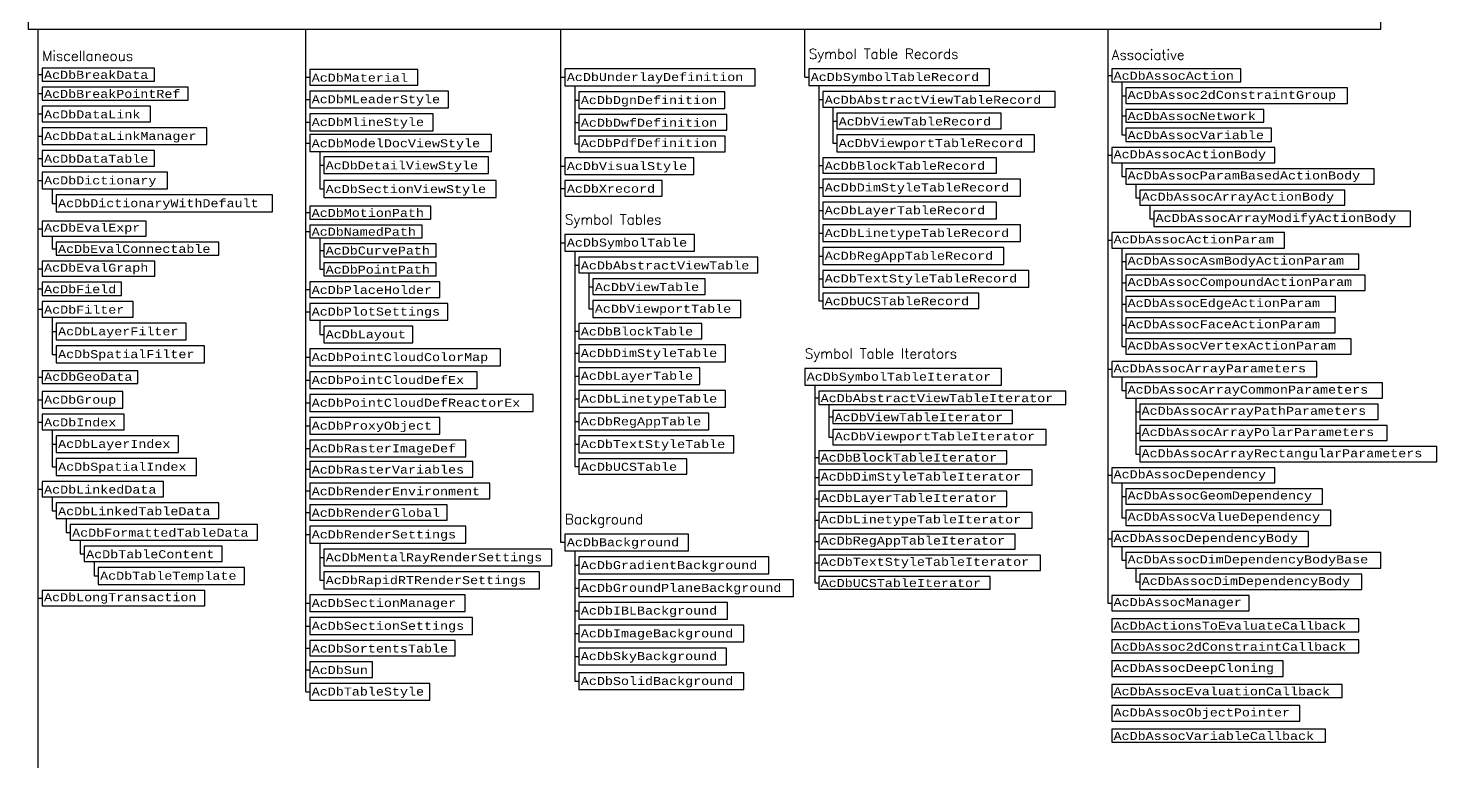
# Model space of a CAD drawing. Header units: inches. Extents: x 349 to 921, y -346 to 10.
# Drawn here: x 351.3 to 421.7, y -88.7 to -52 of the extents above; entities that cross this region are included whole.
import ezdxf

# ---------------------------------------------------------------- set-up
doc = ezdxf.new("R2010")
doc.units = ezdxf.units.IN
doc.header["$MEASUREMENT"] = 0
for name, color, linetype in [('ObjectARX 2009 Unmanaged classes w .NET Wrappers', 3, 'Continuous'), ('ObjectARX 2010 Unmanaged classes', 7, 'Continuous'), ('ObjectARX 2010 Unmanaged classes w .NET Wrappers', 3, 'Continuous'), ('Unmanaged classes', 7, 'Continuous'), ('Unmanaged classes w .NET Wrappers', 3, 'Continuous')]:
    doc.layers.add(name, color=color, linetype=linetype)
doc.styles.add('Categories', font='romanc.shx', dxfattribs={"height": 0.5})
doc.styles.get("Standard").update_dxf_attribs({"font": 'cour.ttf'})
doc.styles.add('Unmanaged', font='cour.ttf', dxfattribs={"height": 0.2})

msp = doc.modelspace()

# ---------------------------------------------------------------- linework, layer by layer
for p, q in [((351.8, -91.635), (351.8, -52.09)), ((365.175, -85.223), (365.175, -52.09)), ((377.926, -77.759), (377.926, -52.09)), ((390.115, -54.491), (390.115, -52.09)), ((405.255, -52.09), (405.255, -80.791)), ((351.8, -54.361), (352, -54.361)), ((365.175, -54.495), (365.375, -54.495)), ((377.926, -54.491), (378.126, -54.491)), ((378.626, -54.913), (378.626, -57.827)), ((390.115, -54.491), (390.315, -54.491)), ((390.815, -54.909), (390.815, -65.672)), ((405.255, -54.401), (405.455, -54.401)), ((405.955, -54.728), (405.955, -57.371)), ((351.8, -55.308), (352, -55.308)), ((365.175, -55.604), (365.375, -55.604)), ((390.815, -55.6), (391.015, -55.6)), ((405.955, -55.416), (406.155, -55.416)), ((378.626, -55.634), (378.826, -55.634)), ((391.515, -55.992), (391.515, -57.795)), ((351.8, -56.327), (352, -56.327)), ((365.175, -56.743), (365.375, -56.743)), ((378.626, -56.747), (378.826, -56.747)), ((391.515, -56.683), (391.715, -56.683)), ((405.955, -56.424), (406.155, -56.424)), ((351.8, -57.44), (352, -57.44)), ((405.955, -57.371), (406.155, -57.371)), ((365.175, -57.785), (365.375, -57.785)), ((365.875, -58.206), (365.875, -60.076)), ((378.626, -57.827), (378.826, -57.827)), ((378.626, -57.827), (378.826, -57.827)), ((391.515, -57.795), (391.715, -57.795)), ((405.255, -58.386), (405.455, -58.386)), ((351.8, -58.548), (352, -58.548)), ((365.875, -58.888), (366.075, -58.888)), ((377.926, -58.941), (378.126, -58.941)), ((390.815, -58.904), (391.015, -58.904)), ((405.955, -58.774), (405.955, -59.455)), ((351.8, -59.657), (352, -59.657)), ((405.955, -59.455), (406.155, -59.455)), ((406.655, -59.835), (406.655, -60.516)), ((352.5, -60.079), (352.5, -60.8)), ((365.875, -60.076), (366.075, -60.076)), ((377.926, -60.05), (378.126, -60.05)), ((390.815, -60.013), (391.015, -60.013)), ((406.655, -60.516), (406.855, -60.516)), ((352.5, -60.8), (352.7, -60.8)), ((390.815, -61.152), (391.015, -61.152)), ((407.355, -60.896), (407.355, -61.577)), ((365.175, -61.26), (365.375, -61.26)), ((407.355, -61.577), (407.555, -61.577)), ((351.8, -62.065), (352, -62.065)), ((352.5, -62.446), (352.5, -63.066)), ((365.175, -62.208), (365.375, -62.208)), ((365.875, -62.528), (365.875, -64.096)), ((390.815, -62.292), (391.015, -62.292)), ((405.255, -62.645), (405.455, -62.645)), ((352.5, -63.066), (352.7, -63.066)), ((365.875, -63.148), (366.075, -63.148)), ((377.926, -62.774), (378.126, -62.774)), ((378.626, -63.191), (378.626, -73.954)), ((405.955, -63.033), (405.955, -67.957)), ((351.8, -64.066), (352, -64.066)), ((378.626, -63.883), (378.826, -63.883)), ((390.815, -63.431), (391.015, -63.431)), ((405.955, -63.713), (406.155, -63.713)), ((365.875, -64.096), (366.075, -64.096)), ((379.326, -64.274), (379.326, -66.078)), ((390.815, -64.566), (391.015, -64.566)), ((351.8, -65.074), (352, -65.074)), ((365.175, -65.111), (365.375, -65.111)), ((379.326, -64.965), (379.526, -64.965)), ((405.955, -64.774), (406.155, -64.774)), ((351.8, -66.093), (352, -66.093)), ((379.326, -66.078), (379.526, -66.078)), ((390.815, -65.672), (391.015, -65.672)), ((405.955, -65.835), (406.155, -65.835)), ((352.5, -66.484), (352.5, -68.348)), ((365.175, -66.22), (365.375, -66.22)), ((365.875, -66.641), (365.875, -67.359)), ((352.5, -67.205), (352.7, -67.205)), ((365.875, -67.359), (366.075, -67.359)), ((378.626, -67.187), (378.826, -67.187)), ((405.955, -66.896), (406.155, -66.896)), ((405.955, -67.957), (406.155, -67.957)), ((352.5, -68.348), (352.7, -68.348)), ((365.175, -68.494), (365.375, -68.494)), ((378.626, -68.295), (378.826, -68.295)), ((351.8, -69.49), (352, -69.49)), ((365.175, -69.637), (365.375, -69.637)), ((378.626, -69.435), (378.826, -69.435)), ((405.255, -69.094), (405.455, -69.094)), ((405.955, -69.481), (405.955, -70.162)), ((390.615, -69.895), (390.615, -79.774)), ((405.955, -70.162), (406.155, -70.162)), ((351.8, -70.628), (352, -70.628)), ((365.175, -70.78), (365.375, -70.78)), ((378.626, -70.574), (378.826, -70.574)), ((390.615, -70.522), (390.815, -70.522)), ((391.315, -70.85), (391.315, -72.492)), ((406.655, -70.542), (406.655, -73.345)), ((351.8, -71.733), (352, -71.733)), ((378.626, -71.713), (378.826, -71.713)), ((391.315, -71.477), (391.515, -71.477)), ((406.655, -71.223), (406.855, -71.223)), ((352.5, -72.121), (352.5, -73.978)), ((365.175, -71.922), (365.375, -71.922)), ((391.315, -72.492), (391.515, -72.492)), ((406.655, -72.284), (406.855, -72.284)), ((352.5, -72.838), (352.7, -72.838)), ((365.175, -73.062), (365.375, -73.062)), ((378.626, -72.848), (378.826, -72.848)), ((390.615, -73.5), (390.815, -73.5)), ((406.655, -73.345), (406.855, -73.345)), ((352.5, -73.978), (352.7, -73.978)), ((365.175, -74.092), (365.375, -74.092)), ((378.626, -73.954), (378.826, -73.954)), ((390.615, -74.508), (390.815, -74.508)), ((405.255, -74.396), (405.455, -74.396)), ((351.8, -75.09), (352, -75.09)), ((365.175, -75.175), (365.375, -75.175)), ((405.955, -74.777), (405.955, -76.518)), ((352.5, -75.481), (352.5, -76.173)), ((390.615, -75.576), (390.815, -75.576)), ((405.955, -75.457), (406.155, -75.457)), ((352.5, -76.173), (352.7, -76.173)), ((353.2, -76.564), (353.2, -77.251)), ((365.175, -76.254), (365.375, -76.254)), ((390.615, -76.644), (390.815, -76.644)), ((405.955, -76.518), (406.155, -76.518)), ((353.2, -77.251), (353.4, -77.251)), ((365.175, -77.363), (365.375, -77.363)), ((353.9, -77.639), (353.9, -78.327)), ((365.875, -77.784), (365.875, -79.648)), ((378.126, -77.759), (377.926, -77.759)), ((390.615, -77.712), (390.815, -77.712)), ((405.255, -77.579), (405.455, -77.579)), ((405.955, -77.96), (405.955, -78.648)), ((353.9, -78.327), (354.1, -78.327)), ((354.6, -78.714), (354.6, -79.432)), ((365.875, -78.505), (366.075, -78.505)), ((378.626, -78.177), (378.626, -84.691)), ((390.615, -78.773), (390.815, -78.773)), ((405.955, -78.648), (406.155, -78.648)), ((354.6, -79.432), (354.8, -79.432)), ((378.626, -78.898), (378.826, -78.898)), ((406.655, -79.035), (406.655, -79.723)), ((365.875, -79.648), (366.075, -79.648)), ((378.626, -80.038), (378.826, -80.038)), ((390.615, -79.774), (390.815, -79.774)), ((406.659, -79.723), (406.859, -79.723)), ((406.659, -79.723), (406.859, -79.723)), ((351.8, -80.537), (352, -80.537)), ((365.175, -80.791), (365.375, -80.791)), ((405.255, -80.791), (405.455, -80.791)), ((378.626, -81.173), (378.826, -81.173)), ((365.175, -81.934), (365.375, -81.934)), ((378.626, -82.312), (378.826, -82.312)), ((365.175, -83.042), (365.375, -83.042)), ((378.626, -83.451), (378.826, -83.451)), ((365.175, -84.118), (365.375, -84.118)), ((378.626, -84.691), (378.826, -84.691)), ((365.175, -85.223), (365.375, -85.223))]:
    msp.add_line(p, q)
for points in [[(351.3, -51.247), (351.3, -52.09), (418.9, -52.09), (418.9, -51.247)], [(352, -54.041), (352, -54.681), (357.616, -54.681), (357.616, -54.041)], [(365.375, -54.104), (365.375, -54.886), (370.769, -54.886), (370.769, -54.104)], [(378.126, -54.07), (378.126, -54.913), (387.641, -54.913), (387.641, -54.07)], [(390.315, -54.074), (390.315, -54.909), (399.355, -54.909), (399.355, -54.074)], [(405.455, -54.074), (405.455, -54.728), (411.912, -54.728), (411.912, -54.074)], [(352, -54.981), (352, -55.636), (359.298, -55.636), (359.298, -54.981)], [(365.375, -55.186), (365.375, -56.022), (372.3, -56.022), (372.3, -55.186)], [(378.826, -55.213), (378.826, -56.055), (386.124, -56.055), (386.124, -55.215)], [(391.015, -55.209), (391.015, -55.992), (402.637, -55.992), (402.637, -55.209)], [(406.155, -55.028), (406.155, -55.804), (417.233, -55.804), (417.233, -55.028)], [(352, -55.936), (352, -56.718), (357.415, -56.718), (357.415, -55.936)], [(365.375, -56.322), (365.375, -57.164), (371.544, -57.164), (371.544, -56.322)], [(391.715, -56.292), (391.715, -57.074), (399.927, -57.074), (399.927, -56.292)], [(406.155, -56.104), (406.155, -56.744), (413.052, -56.744), (413.052, -56.104)], [(352, -57.018), (352, -57.861), (360.227, -57.861), (360.227, -57.018)], [(378.826, -56.355), (378.826, -57.138), (386.224, -57.138), (386.224, -56.355)], [(365.375, -57.363), (365.375, -58.206), (374.456, -58.206), (374.456, -57.363)], [(378.826, -57.438), (378.826, -58.215), (386.13, -58.215), (386.13, -57.438)], [(391.715, -57.374), (391.715, -58.217), (401.597, -58.217), (401.597, -57.374)], [(406.155, -57.044), (406.155, -57.699), (413.438, -57.699), (413.438, -57.044)], [(352, -58.161), (352, -58.936), (357.608, -58.936), (357.608, -58.161)], [(405.455, -57.999), (405.455, -58.774), (413.614, -58.774), (413.614, -57.999)], [(366.075, -58.467), (366.075, -59.309), (374.301, -59.309), (374.301, -58.467)], [(378.126, -58.52), (378.126, -59.362), (384.574, -59.362), (384.574, -58.52)], [(391.015, -58.517), (391.015, -59.292), (399.701, -59.292), (399.701, -58.517)], [(406.155, -59.074), (406.155, -59.835), (418.576, -59.835), (418.576, -59.074)], [(352, -59.236), (352, -60.079), (358.256, -60.079), (358.256, -59.236)], [(366.075, -59.654), (366.075, -60.497), (374.683, -60.497), (374.683, -59.654)], [(378.126, -59.662), (378.126, -60.438), (382.982, -60.438), (382.982, -59.662)], [(391.015, -59.592), (391.015, -60.435), (400.897, -60.435), (400.897, -59.592)], [(352.7, -60.379), (352.7, -61.222), (363.506, -61.222), (363.506, -60.379)], [(406.855, -60.135), (406.855, -60.896), (417.115, -60.896), (417.115, -60.135)], [(365.375, -60.933), (365.375, -61.588), (371.419, -61.588), (371.419, -60.933)], [(391.015, -60.735), (391.015, -61.57), (399.701, -61.57), (399.701, -60.735)], [(407.555, -61.196), (407.555, -61.957), (420.396, -61.957), (420.396, -61.196)], [(352, -61.685), (352, -62.446), (357.197, -62.446), (357.197, -61.685)], [(365.375, -61.888), (365.375, -62.528), (370.999, -62.528), (370.999, -61.888)], [(391.015, -61.87), (391.015, -62.713), (400.897, -62.713), (400.897, -61.87)], [(378.126, -62.356), (378.126, -63.191), (384.595, -63.191), (384.595, -62.356)], [(405.455, -62.257), (405.455, -63.033), (414.095, -63.033), (414.095, -62.257)], [(352.7, -62.746), (352.7, -63.386), (360.823, -63.386), (360.823, -62.746)], [(366.075, -62.828), (366.075, -63.468), (371.699, -63.468), (371.699, -62.828)], [(391.015, -63.013), (391.015, -63.848), (400.068, -63.848), (400.068, -63.013)], [(406.155, -63.333), (406.155, -64.094), (417.804, -64.094), (417.804, -63.333)], [(352, -63.686), (352, -64.447), (357.624, -64.447), (357.624, -63.686)], [(366.075, -63.768), (366.075, -64.423), (371.699, -64.423), (371.699, -63.768)], [(378.826, -63.491), (378.826, -64.274), (387.771, -64.274), (387.771, -63.491)], [(352, -64.747), (352, -65.402), (355.964, -65.402), (355.964, -64.747)], [(365.375, -64.723), (365.375, -65.498), (371.875, -65.498), (371.875, -64.723)], [(379.526, -64.574), (379.526, -65.356), (385.134, -65.356), (385.134, -64.574)], [(391.015, -64.148), (391.015, -64.984), (401.306, -64.984), (401.306, -64.148)], [(406.155, -64.394), (406.155, -65.155), (418.13, -65.155), (418.13, -64.394)], [(391.015, -65.284), (391.015, -66.059), (398.809, -66.059), (398.809, -65.284)], [(406.155, -65.455), (406.155, -66.216), (416.646, -66.216), (416.646, -65.455)], [(352, -65.702), (352, -66.484), (356.55, -66.484), (356.55, -65.702)], [(365.375, -65.798), (365.375, -66.641), (372.281, -66.641), (372.281, -65.798)], [(379.526, -65.656), (379.526, -66.499), (386.911, -66.499), (386.911, -65.656)], [(352.7, -66.784), (352.7, -67.627), (359.196, -67.627), (359.196, -66.784)], [(378.826, -66.799), (378.826, -67.574), (384.971, -67.574), (384.971, -66.799)], [(406.155, -66.516), (406.155, -67.277), (416.623, -67.277), (416.623, -66.516)], [(366.075, -66.941), (366.075, -67.776), (370.53, -67.776), (370.53, -66.941)], [(406.155, -67.577), (406.155, -68.338), (417.419, -68.338), (417.419, -67.577)], [(352.7, -67.927), (352.7, -68.77), (360.109, -68.77), (360.109, -67.927)], [(365.375, -68.073), (365.375, -68.916), (374.91, -68.916), (374.91, -68.073)], [(378.826, -67.874), (378.826, -68.717), (386.16, -68.717), (386.16, -67.874)], [(405.455, -68.706), (405.455, -69.481), (415.701, -69.481), (415.701, -68.706)], [(352, -69.17), (352, -69.81), (356.775, -69.81), (356.775, -69.17)], [(365.375, -69.216), (365.375, -70.058), (373.743, -70.058), (373.743, -69.216)], [(378.826, -69.017), (378.826, -69.852), (384.874, -69.852), (384.874, -69.017)], [(390.115, -69.059), (390.115, -69.895), (399.941, -69.895), (399.941, -69.059)], [(352, -70.21), (352, -71.045), (356.032, -71.045), (356.032, -70.21)], [(365.375, -70.358), (365.375, -71.201), (376.538, -71.201), (376.538, -70.358)], [(378.826, -70.152), (378.826, -70.995), (386.16, -70.995), (386.16, -70.152)], [(390.815, -70.195), (390.815, -70.85), (403.155, -70.85), (403.155, -70.195)], [(406.155, -69.781), (406.155, -70.542), (418.987, -70.542), (418.987, -69.781)], [(406.855, -70.842), (406.855, -71.603), (418.78, -71.603), (418.78, -70.842)], [(352, -71.345), (352, -72.121), (356.102, -72.121), (356.102, -71.345)], [(365.375, -71.501), (365.375, -72.344), (371.875, -72.344), (371.875, -71.501)], [(378.826, -71.295), (378.826, -72.131), (385.313, -72.131), (385.313, -71.295)], [(391.515, -71.15), (391.515, -71.804), (400.493, -71.804), (400.493, -71.15)], [(352.7, -72.421), (352.7, -73.256), (358.821, -73.256), (358.821, -72.421)], [(378.826, -72.431), (378.826, -73.266), (386.568, -73.266), (386.568, -72.431)], [(391.515, -72.104), (391.515, -72.88), (402.174, -72.88), (402.174, -72.104)], [(406.855, -71.903), (406.855, -72.664), (419.223, -72.664), (419.223, -71.903)], [(365.375, -72.644), (365.375, -73.479), (373.166, -73.479), (373.166, -72.644)], [(390.815, -73.18), (390.815, -73.82), (400.213, -73.82), (400.213, -73.18)], [(406.855, -72.964), (406.855, -73.725), (421.705, -73.725), (421.705, -72.964)], [(352.7, -73.556), (352.7, -74.399), (359.71, -74.399), (359.71, -73.556)], [(365.375, -73.701), (365.375, -74.484), (373.516, -74.484), (373.516, -73.701)], [(378.826, -73.566), (378.826, -74.341), (384.224, -74.341), (384.224, -73.566)], [(390.815, -74.12), (390.815, -74.895), (401.474, -74.895), (401.474, -74.12)], [(405.455, -74.016), (405.455, -74.777), (413.614, -74.777), (413.614, -74.016)], [(352, -74.699), (352, -75.481), (358.069, -75.481), (358.069, -74.699)], [(365.375, -74.784), (365.375, -75.566), (374.372, -75.566), (374.372, -74.784)], [(390.815, -75.195), (390.815, -75.956), (400.213, -75.956), (400.213, -75.195)], [(406.155, -75.077), (406.155, -75.838), (415.995, -75.838), (415.995, -75.077)], [(352.7, -75.781), (352.7, -76.564), (360.83, -76.564), (360.83, -75.781)], [(365.375, -75.866), (365.375, -76.641), (372.249, -76.641), (372.249, -75.866)], [(390.815, -76.256), (390.815, -77.032), (401.474, -77.032), (401.474, -76.256)], [(406.155, -76.138), (406.155, -76.899), (416.415, -76.899), (416.415, -76.138)], [(353.4, -76.864), (353.4, -77.639), (362.768, -77.639), (362.768, -76.864)], [(365.375, -76.941), (365.375, -77.784), (373.18, -77.784), (373.18, -76.941)], [(378.126, -77.341), (378.126, -78.177), (384.304, -78.177), (384.304, -77.341)], [(390.815, -77.332), (390.815, -78.093), (400.634, -78.093), (400.634, -77.332)], [(405.455, -77.199), (405.455, -77.96), (415.295, -77.96), (415.295, -77.199)], [(354.1, -77.939), (354.1, -78.714), (360.994, -78.714), (360.994, -77.939)], [(366.075, -78.084), (366.075, -78.927), (377.477, -78.927), (377.477, -78.084)], [(378.826, -78.477), (378.826, -79.32), (388.311, -79.32), (388.311, -78.477)], [(390.815, -78.393), (390.815, -79.154), (401.894, -79.154), (401.894, -78.393)], [(406.155, -78.26), (406.155, -79.035), (418.9, -79.035), (418.9, -78.26)], [(354.8, -79.014), (354.8, -79.85), (362.111, -79.85), (362.111, -79.014)], [(366.075, -79.227), (366.075, -80.069), (376.853, -80.069), (376.853, -79.227)], [(390.815, -79.454), (390.815, -80.094), (399.373, -80.094), (399.373, -79.454)], [(406.859, -79.335), (406.859, -80.111), (417.96, -80.111), (417.96, -79.335)], [(406.859, -79.335), (406.859, -80.111), (417.96, -80.111), (417.96, -79.335)], [(352, -80.15), (352, -80.925), (360.137, -80.925), (360.137, -80.15)], [(378.826, -79.62), (378.826, -80.455), (389.549, -80.455), (389.549, -79.62)], [(365.375, -80.369), (365.375, -81.212), (373.143, -81.212), (373.143, -80.369)], [(378.826, -80.755), (378.826, -81.591), (386.246, -81.591), (386.246, -80.755)], [(405.455, -80.411), (405.455, -81.172), (412.333, -81.172), (412.333, -80.411)], [(365.375, -81.512), (365.375, -82.355), (373.506, -82.355), (373.506, -81.512)], [(405.455, -81.572), (405.455, -82.226), (417.814, -82.226), (417.814, -81.572)], [(378.826, -81.894), (378.826, -82.73), (387.073, -82.73), (387.073, -81.894)], [(365.375, -82.655), (365.375, -83.43), (372.638, -83.43), (372.638, -82.655)], [(378.826, -83.034), (378.826, -83.869), (386.21, -83.869), (386.21, -83.034)], [(405.455, -82.626), (405.455, -83.281), (417.814, -83.281), (417.814, -82.626)], [(365.375, -83.73), (365.375, -84.505), (368.51, -84.505), (368.51, -83.73)], [(405.455, -83.681), (405.455, -84.457), (414.026, -84.457), (414.026, -83.681)], [(378.826, -84.269), (378.826, -85.112), (387.073, -85.112), (387.073, -84.269)], [(365.375, -84.805), (365.375, -85.641), (371.369, -85.641), (371.369, -84.805)], [(405.455, -84.857), (405.455, -85.511), (416.974, -85.511), (416.974, -84.857)], [(405.455, -85.911), (405.455, -86.687), (414.854, -86.687), (414.854, -85.911)], [(405.455, -85.911), (405.455, -86.687), (414.854, -86.687), (414.854, -85.911)], [(405.455, -87.087), (405.455, -87.741), (416.134, -87.741), (416.134, -87.087)]]:
    msp.add_lwpolyline(points, close=True)

# ---------------------------------------------------------------- texts
at = {"color": 1, "char_height": 0.5, "attachment_point": 1, "style": 'Categories'}
for s, insert, width in [('Miscellaneous', (352, -53.171), 5.53098), ('Symbol Table Records', (390.315, -53.074), 10.42014), ('Associative', (405.455, -53.118), 10.42014), ('Symbol Tables', (378.126, -61.356), 6.02838), ('Symbol Table Iterators', (390.115, -68.059), 11.90325), ('Background', (378.126, -76.341), 5.83949)]:
    msp.add_mtext(s, dxfattribs=dict(at, insert=insert, width=width))
at = {"layer": 'ObjectARX 2009 Unmanaged classes w .NET Wrappers', "insert": (352.1, -69.27), "char_height": 0.4, "attachment_point": 1}
msp.add_mtext('{\\Fcourier new;AcDbGeoData}', dxfattribs=at)
at = {"layer": 'ObjectARX 2010 Unmanaged classes', "style": 'Unmanaged'}
for s, p in [('AcDbAssocAction', (405.549, -54.617)), ('AcDbAssoc2dConstraintGroup', (406.249, -55.572)), ('AcDbAssocNetwork', (406.249, -56.633)), ('AcDbAssocVariable', (406.249, -57.587)), ('AcDbAssocActionBody', (405.549, -58.542)), ('AcDbAssocParamBasedActionBody', (406.249, -59.603)), ('AcDbAssocArrayActionBody', (406.949, -60.664)), ('AcDbAssocArrayModifyActionBody', (407.649, -61.725)), ('AcDbAssocDependency', (405.549, -74.545)), ('AcDbAssocGeomDependency', (406.249, -75.606)), ('AcDbAssocValueDependency', (406.249, -76.667)), ('AcDbAssocDependencyBody', (405.549, -77.728)), ('AcDbAssocDimDependencyBodyBase', (406.249, -78.803)), ('AcDbAssocDimDependencyBody', (406.953, -79.879)), ('AcDbAssocManager', (405.549, -80.94)), ('AcDbActionsToEvaluateCallback', (405.549, -82.115)), ('AcDbAssoc2dConstraintCallback', (405.549, -83.17)), ('AcDbAssocDeepCloning', (405.549, -84.225)), ('AcDbAssocEvaluationCallback', (405.549, -85.4)), ('AcDbAssocObjectPointer', (405.549, -86.455)), ('AcDbAssocVariableCallback', (405.549, -87.63))]:
    msp.add_text(s, height=0.4, dxfattribs=at).set_placement(p)
at = {"layer": 'ObjectARX 2010 Unmanaged classes w .NET Wrappers', "style": 'Unmanaged'}
msp.add_text('AcDbPdfDefinition', height=0.4, dxfattribs=at).set_placement((378.92, -57.981))
at = {"layer": 'Unmanaged classes', "style": 'Unmanaged'}
for s, p in [('AcDbBreakData', (352.094, -54.57)), ('AcDbBreakPointRef', (352.094, -55.524)), ('AcDbModelDocViewStyle', (365.47, -57.994)), ('AcDbMotionPath', (365.47, -61.476)), ('AcDbEvalExpr', (352.094, -62.214)), ('AcDbNamedPath', (365.47, -62.417)), ('AcDbEvalConnectable', (352.794, -63.275)), ('AcDbCurvePath', (366.17, -63.357)), ('AcDbEvalGraph', (352.094, -64.215)), ('AcDbPointPath', (366.17, -64.312)), ('AcDbField', (352.094, -65.29)), ('AcDbAbstractViewTableIterator', (390.909, -70.738)), ('AcDbPointCloudDefReactorEx', (365.472, -70.97)), ('AcDbViewTableIterator', (391.609, -71.693)), ('AcDbViewportTableIterator', (391.609, -72.648)), ('AcDbBlockTableIterator', (390.909, -73.709)), ('AcDbDimStyleTableIterator', (390.909, -74.663)), ('AcDbLayerTableIterator', (390.909, -75.724)), ('AcDbLinetypeTableIterator', (390.909, -76.8)), ('AcDbRegAppTableIterator', (390.909, -77.861)), ('AcDbTextStyleTableIterator', (390.909, -78.922)), ('AcDbUCSTableIterator', (390.909, -79.983)), ('AcDbLongTransaction', (352.094, -80.693))]:
    msp.add_text(s, height=0.4, dxfattribs=at).set_placement(p)
at = {"layer": 'Unmanaged classes w .NET Wrappers', "style": 'Unmanaged'}
for s, p in [('AcDbMaterial', (365.472, -54.715)), ('AcDbUnderlayDefinition', (378.223, -54.682)), ('AcDbSymbolTableRecord', (390.412, -54.678)), ('AcDbMLeaderStyle', (365.472, -55.791)), ('AcDbDgnDefinition', (378.923, -55.834)), ('AcDbAbstractViewTableRecord', (391.112, -55.821)), ('AcDbDataLink', (352.097, -56.547)), ('AcDbMlineStyle', (365.472, -56.933)), ('AcDbDwfDefinition', (378.923, -56.967)), ('AcDbViewTableRecord', (391.812, -56.903)), ('AcDbDataLinkManager', (352.097, -57.63)), ('AcDbViewportTableRecord', (391.812, -57.986)), ('AcDbDataTable', (352.097, -58.765)), ('AcDbDetailViewStyle ', (366.17, -59.097)), ('AcDbVisualStyle', (378.223, -59.131)), ('AcDbBlockTableRecord', (391.112, -59.121)), ('AcDbDictionary', (352.097, -59.848)), ('AcDbXrecord', (378.223, -60.267)), ('AcDbDimStyleTableRecord', (391.112, -60.204)), ('AcDbSectionViewStyle', (366.17, -60.284)), ('AcDbDictionaryWithDefault', (352.797, -60.991)), ('AcDbLayerTableRecord', (391.112, -61.339)), ('AcDbSymbolTable', (378.223, -62.96)), ('AcDbLinetypeTableRecord', (391.112, -62.482)), ('AcDbAssocActionParam ', (405.549, -62.801)), ('AcDbRegAppTableRecord', (391.112, -63.617)), ('AcDbAbstractViewTable', (378.923, -64.103)), ('AcDbAssocAsmBodyActionParam ', (406.249, -63.862)), ('AcDbViewTable', (379.623, -65.185)), ('AcDbTextStyleTableRecord', (391.112, -64.753)), ('AcDbAssocCompoundActionParam ', (406.249, -64.923)), ('AcDbPlaceHolder', (365.472, -65.327)), ('AcDbUCSTableRecord', (391.112, -65.889)), ('AcDbFilter', (352.097, -66.313)), ('AcDbPlotSettings', (365.472, -66.41)), ('AcDbViewportTable', (379.623, -66.268)), ('AcDbAssocEdgeActionParam ', (406.249, -65.984)), ('AcDbAssocFaceActionParam ', (406.249, -67.045)), ('AcDbLayerFilter', (352.797, -67.396)), ('AcDbLayout', (366.172, -67.545)), ('AcDbBlockTable', (378.923, -67.403)), ('AcDbSpatialFilter', (352.797, -68.539)), ('AcDbPointCloudColorMap', (365.472, -68.685)), ('AcDbDimStyleTable', (378.923, -68.486)), ('AcDbAssocVertexActionParam', (406.249, -68.106)), ('AcDbAssocArrayParameters', (405.549, -69.249)), ('AcDbPointCloudDefEx', (365.472, -69.827)), ('AcDbLayerTable', (378.923, -69.621)), ('AcDbSymbolTableIterator', (390.212, -69.664)), ('AcDbGroup', (352.097, -70.814)), ('AcDbLinetypeTable', (378.923, -70.764)), ('AcDbAssocArrayCommonParameters', (406.249, -70.31)), ('AcDbAssocArrayPathParameters', (406.949, -71.371)), ('AcDbIndex', (352.097, -71.95)), ('AcDbProxyObject', (365.472, -72.113)), ('AcDbRegAppTable', (378.923, -71.9)), ('AcDbAssocArrayPolarParameters', (406.949, -72.433)), ('AcDbLayerIndex', (352.797, -73.025)), ('AcDbRasterImageDef', (365.472, -73.248)), ('AcDbTextStyleTable', (378.923, -73.035)), ('AcDbAssocArrayRectangularParameters', (406.949, -73.494)), ('AcDbSpatialIndex', (352.797, -74.168)), ('AcDbRasterVariables', (365.472, -74.313)), ('AcDbUCSTable', (378.923, -74.171)), ('AcDbLinkedData', (352.097, -75.311)), ('AcDbRenderEnvironment', (365.472, -75.395)), ('AcDbLinkedTableData', (352.797, -76.393)), ('AcDbRenderGlobal', (365.472, -76.471)), ('AcDbFormattedTableData', (353.497, -77.468)), ('AcDbRenderSettings', (365.472, -77.553)), ('AcDbTableContent', (354.197, -78.543)), ('AcDbBackground', (378.223, -77.946)), ('AcDbMentalRayRenderSettings', (366.172, -78.696)), ('AcDbGradientBackground', (378.923, -79.089)), ('AcDbTableTemplate', (354.897, -79.619)), ('AcDbRapidRTRenderSettings', (366.172, -79.838)), ('AcDbGroundPlaneBackground', (378.923, -80.224)), ('AcDbSectionManager', (365.472, -80.981)), ('AcDbIBLBackground', (378.923, -81.36)), ('AcDbSectionSettings', (365.472, -82.124)), ('AcDbImageBackground', (378.923, -82.499)), ('AcDbSortentsTable', (365.472, -83.259)), ('AcDbSkyBackground', (378.923, -83.638)), ('AcDbSun', (365.472, -84.335)), ('AcDbSolidBackground', (378.923, -84.881)), ('AcDbTableStyle', (365.472, -85.41))]:
    msp.add_text(s, height=0.4, dxfattribs=at).set_placement(p)

doc.saveas('drawing.dxf')
